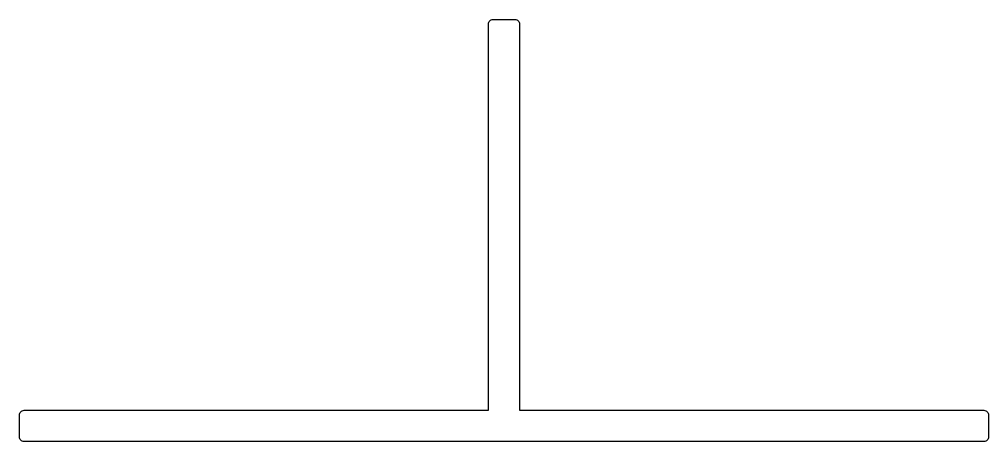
# Model space of a CAD drawing. Extents: x 441.1 to 503.1, y 777.6 to 804.6.
import ezdxf

# ---------------------------------------------------------------- set-up
doc = ezdxf.new("R2010")
doc.units = 0
doc.layers.get('0').update_dxf_attribs({"linetype": 'CONTINUOUS'})

msp = doc.modelspace()

# ---------------------------------------------------------------- linework, layer by layer
msp.add_lwpolyline([(502.78, 777.588), (441.38, 777.588, -0.414214), (441.08, 777.888), (441.08, 779.288, -0.414214), (441.38, 779.588), (471.08, 779.588), (471.08, 804.288, -0.414214), (471.38, 804.588), (472.78, 804.588, -0.414214), (473.08, 804.288), (473.08, 779.588), (502.78, 779.588, -0.414214), (503.08, 779.288), (503.08, 777.888, -0.414214)], format="xyb", close=True)

doc.saveas('drawing.dxf')
